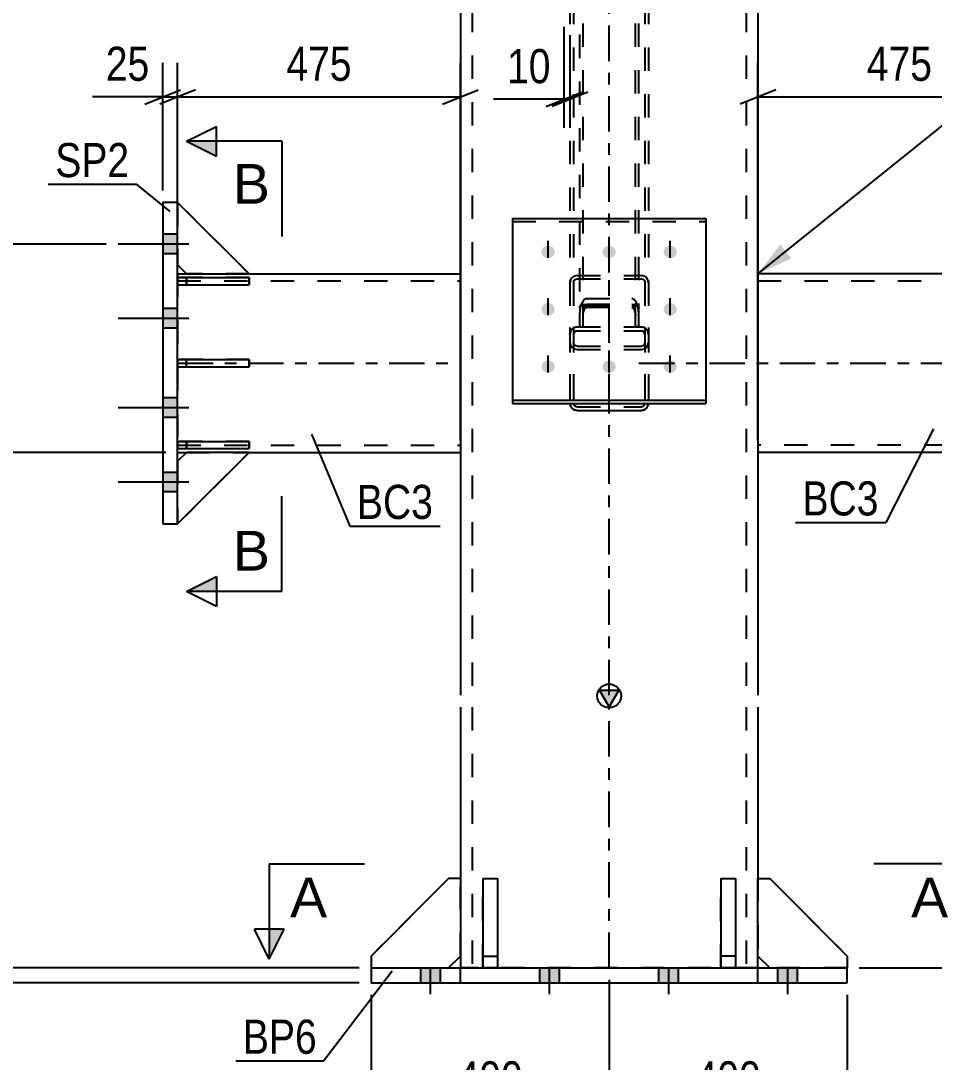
# Model space of a CAD drawing. Header units: millimetres. Extents: x 0 to 841, y 0 to 594.
# Drawn here: x 89.3 to 166, y 270.4 to 357.9 of the extents above; entities that cross this region are included whole.
import ezdxf

# ---------------------------------------------------------------- set-up
doc = ezdxf.new("R2010")
doc.units = ezdxf.units.MM
doc.linetypes.add('DXK_LINE_DOT2', pattern=[3.9198, 1.9599, -1.9599])
doc.linetypes.add('DXK_LINE_DOT3', pattern=[5.9187, 2.979, -0.9799, 0.9799, -0.9799])
doc.styles.add('Arial', font='ARIAL.TTF', dxfattribs={"height": 0.2})
doc.styles.add('Arial Narrow', font='ARIALN.TTF', dxfattribs={"height": 0.2})

# ---------------------------------------------------------------- blocks, each defined once
blk = doc.blocks.new('Part-682121983-5937 - 5917')
at = {"color": 7, "linetype": 'DXK_LINE_DOT2'}
for p, q in [((136.195, 525.267), (136.195, 332.169)), ((136.495, 332.169), (136.495, 525.267)), ((140.895, 332.169), (140.895, 525.267)), ((141.195, 332.169), (141.195, 525.267)), ((136.795, 334.57), (136.565, 334.458)), ((136.795, 334.57), (140.595, 334.57)), ((140.825, 334.458), (140.595, 334.57)), ((136.195, 333.799), (136.241, 333.908)), ((136.241, 333.666), (136.195, 333.106)), ((136.241, 333.908), (136.371, 334.001)), ((136.371, 334.001), (136.565, 334.063)), ((136.518, 333.854), (136.495, 333.799)), ((136.495, 333.106), (136.518, 333.386)), ((136.583, 333.9), (136.518, 333.854)), ((136.565, 334.063), (136.795, 334.085)), ((136.68, 333.931), (136.583, 333.9)), ((136.795, 333.942), (136.68, 333.931)), ((136.68, 333.782), (136.795, 333.838)), ((136.795, 334.085), (140.595, 334.085)), ((136.795, 333.942), (140.595, 333.942)), ((136.795, 333.838), (140.595, 333.838)), ((140.595, 334.085), (140.825, 334.063)), ((140.71, 333.931), (140.595, 333.942)), ((140.595, 333.838), (140.71, 333.782)), ((140.807, 333.9), (140.71, 333.931)), ((140.872, 333.854), (140.807, 333.9)), ((140.825, 334.063), (141.019, 334.001)), ((140.895, 333.799), (140.872, 333.854)), ((140.872, 333.386), (140.895, 333.106)), ((141.019, 334.001), (141.149, 333.908)), ((141.149, 333.908), (141.195, 333.799)), ((141.195, 333.106), (141.149, 333.666)), ((136.195, 332.169), (136.495, 332.169)), ((141.195, 332.169), (140.895, 332.169))]:
    blk.add_line(p, q, dxfattribs=at)
for centre, radius, start, end in [((137.766, 333.504), 1.534, 141.51292, 173.92534), ((139.624, 333.504), 1.534, 6.07466, 38.48708), ((137.281, 333.305), 0.767, 141.51292, 173.92534), ((140.109, 333.305), 0.767, 6.07466, 38.48708)]:
    blk.add_arc(centre, radius, start, end, dxfattribs=at)
blk = doc.blocks.new('Part-682121983-5935 - 5917')
at = {"color": 7, "linetype": 'DXK_LINE_DOT3'}
blk.add_line((138.695, 325.238), (138.695, 336.798), dxfattribs=at)
at = {"color": 7, "linetype": 'DXK_LINE_DOT2'}
for p, q in [((135.441, 336.131), (135.395, 335.915)), ((135.395, 335.915), (135.395, 325.785)), ((135.571, 336.314), (135.441, 336.131)), ((135.765, 336.436), (135.571, 336.314)), ((135.695, 335.915), (135.718, 336.023)), ((135.695, 335.915), (135.695, 325.785)), ((135.718, 336.023), (135.783, 336.114)), ((135.995, 336.479), (135.765, 336.436)), ((135.783, 336.114), (135.88, 336.175)), ((135.88, 336.175), (135.995, 336.197)), ((135.995, 336.479), (141.395, 336.479)), ((135.995, 336.197), (141.395, 336.197)), ((141.625, 336.436), (141.395, 336.479)), ((141.395, 336.197), (141.51, 336.175)), ((141.51, 336.175), (141.607, 336.114)), ((141.607, 336.114), (141.672, 336.023)), ((141.819, 336.314), (141.625, 336.436)), ((141.672, 336.023), (141.695, 335.915)), ((141.695, 335.915), (141.695, 325.785)), ((141.949, 336.131), (141.819, 336.314)), ((141.995, 335.915), (141.949, 336.131)), ((141.995, 335.915), (141.995, 325.785)), ((135.395, 331.531), (135.441, 331.776)), ((135.718, 331.654), (135.695, 331.531)), ((135.783, 331.757), (135.718, 331.654)), ((135.765, 332.121), (135.995, 332.17)), ((135.88, 331.826), (135.783, 331.757)), ((135.995, 331.851), (135.88, 331.826)), ((135.995, 332.17), (141.395, 332.17)), ((135.995, 331.851), (141.395, 331.851)), ((141.395, 332.17), (141.625, 332.121)), ((141.51, 331.826), (141.395, 331.851)), ((141.607, 331.757), (141.51, 331.826)), ((141.672, 331.654), (141.607, 331.757)), ((141.695, 331.531), (141.672, 331.654)), ((141.949, 331.776), (141.995, 331.531)), ((135.395, 330.841), (135.441, 330.625)), ((135.441, 330.625), (135.571, 330.442)), ((135.718, 330.733), (135.695, 330.841)), ((135.783, 330.641), (135.718, 330.733)), ((135.88, 330.58), (135.783, 330.641)), ((141.607, 330.641), (141.51, 330.58)), ((141.672, 330.733), (141.607, 330.641)), ((141.695, 330.841), (141.672, 330.733)), ((141.819, 330.442), (141.949, 330.625)), ((141.949, 330.625), (141.995, 330.841)), ((135.571, 330.442), (135.765, 330.32)), ((135.765, 330.32), (135.995, 330.277)), ((135.995, 330.559), (135.88, 330.58)), ((135.995, 330.559), (141.395, 330.559)), ((135.995, 330.277), (141.395, 330.277)), ((141.51, 330.58), (141.395, 330.559)), ((141.395, 330.277), (141.625, 330.32)), ((141.625, 330.32), (141.819, 330.442)), ((135.403, 325.743), (135.395, 325.785)), ((135.695, 325.785), (135.718, 325.663)), ((135.718, 325.663), (135.783, 325.559)), ((135.783, 325.559), (135.88, 325.49)), ((135.88, 325.49), (135.995, 325.466)), ((135.995, 325.466), (141.395, 325.466)), ((141.395, 325.466), (141.51, 325.49)), ((141.51, 325.49), (141.607, 325.559)), ((141.607, 325.559), (141.672, 325.663)), ((141.672, 325.663), (141.695, 325.785)), ((141.995, 325.785), (141.987, 325.743))]:
    blk.add_line(p, q, dxfattribs=at)
at = {"color": 2, "linetype": 'Continuous'}
for p, q in [((135.441, 325.541), (135.403, 325.743)), ((141.987, 325.743), (141.949, 325.541)), ((135.995, 325.146), (135.765, 325.195)), ((135.995, 325.146), (141.395, 325.146)), ((141.625, 325.195), (141.395, 325.146))]:
    blk.add_line(p, q, dxfattribs=at)
at = {"color": 7, "linetype": 'DXK_LINE_DOT2'}
for centre, start, end in [((136.021, 331.556), 114.31996, 159.24168), ((141.369, 331.556), 20.75832, 65.68004)]:
    blk.add_arc(centre, 0.621, start, end, dxfattribs=at)
at = {"color": 2, "linetype": 'Continuous'}
for centre, start, end in [((136.021, 325.76), 200.75832, 245.68004), ((141.369, 325.76), 294.31996, 339.24168)]:
    blk.add_arc(centre, 0.621, start, end, dxfattribs=at)
blk = doc.blocks.new('Part-682121983-5983 - 5917')
at = {"color": 2, "linetype": 'Continuous'}
for p, q in [((102.444, 336.307), (108.444, 336.307)), ((102.444, 336.307), (102.444, 335.707)), ((108.444, 336.307), (108.444, 335.707)), ((102.444, 335.707), (108.444, 335.707))]:
    blk.add_line(p, q, dxfattribs=at)
at = {"color": 7, "linetype": 'DXK_LINE_DOT2'}
blk.add_line((103.194, 335.707), (103.194, 336.307), dxfattribs=at)
blk = doc.blocks.new('Part-682121983-5987 - 5917')
at = {"color": 7, "linetype": 'DXK_LINE_DOT2'}
for p, q in [((108.444, 322.557), (102.444, 322.557)), ((102.444, 322.557), (102.444, 321.957)), ((102.444, 321.957), (108.444, 321.957)), ((103.194, 322.557), (103.194, 321.957)), ((108.444, 321.957), (108.444, 322.557))]:
    blk.add_line(p, q, dxfattribs=at)
blk = doc.blocks.new('Part-682121983-5928 - 5917')
at = {"color": 2, "linetype": 'Continuous'}
for p, q in [((168.958, 336.632), (151.194, 336.632)), ((174.958, 336.632), (174.208, 336.632)), ((168.958, 321.632), (151.194, 321.632)), ((174.958, 321.632), (174.208, 321.632))]:
    blk.add_line(p, q, dxfattribs=at)
at = {"color": 7, "linetype": 'DXK_LINE_DOT2'}
for p, q in [((151.194, 336.632), (151.194, 321.632)), ((151.194, 336.032), (174.958, 336.032)), ((174.208, 336.632), (168.958, 336.632)), ((174.958, 321.632), (174.958, 336.632)), ((174.958, 322.232), (151.194, 322.232)), ((174.208, 321.632), (168.958, 321.632))]:
    blk.add_line(p, q, dxfattribs=at)
at = {"color": 7, "linetype": 'DXK_LINE_DOT3'}
blk.add_line((141.194, 329.132), (184.958, 329.132), dxfattribs=at)
blk = doc.blocks.new('Part-682121983-5942 - 5917')
at = {"color": 2, "linetype": 'Continuous'}
for p, q in [((118.694, 278.332), (158.694, 278.332)), ((118.694, 278.332), (118.694, 277.082)), ((126.193, 277.082), (126.193, 278.332)), ((151.193, 277.082), (151.193, 278.332)), ((158.694, 277.082), (158.694, 278.332)), ((118.694, 277.082), (158.694, 277.082))]:
    blk.add_line(p, q, dxfattribs=at)
blk = doc.blocks.new('Part-682121983-5957 - 5917')
at = {"color": 2, "linetype": 'Continuous'}
for p, q in [((102.444, 336.632), (103.194, 336.632)), ((108.444, 336.632), (126.194, 336.632)), ((102.444, 321.632), (103.194, 321.632)), ((108.444, 321.632), (126.194, 321.632))]:
    blk.add_line(p, q, dxfattribs=at)
at = {"color": 7, "linetype": 'DXK_LINE_DOT2'}
for p, q in [((102.444, 336.632), (102.444, 321.632)), ((102.444, 336.032), (126.194, 336.032)), ((103.194, 336.632), (108.444, 336.632)), ((126.194, 336.632), (126.194, 321.632)), ((102.444, 322.232), (126.194, 322.232)), ((103.194, 321.632), (108.444, 321.632))]:
    blk.add_line(p, q, dxfattribs=at)
at = {"color": 7, "linetype": 'DXK_LINE_DOT3'}
blk.add_line((102.444, 329.132), (126.194, 329.132), dxfattribs=at)
blk = doc.blocks.new('Part-682121983-5967 - 5917')
at = {"color": 2, "linetype": 'Continuous'}
for p, q in [((101.194, 342.632), (101.194, 315.632)), ((102.444, 342.632), (101.194, 342.632)), ((102.444, 315.632), (102.444, 342.632)), ((101.194, 315.632), (102.444, 315.632))]:
    blk.add_line(p, q, dxfattribs=at)
blk = doc.blocks.new('Part-682121983-5978 - 5917')
at = {"color": 7, "linetype": 'DXK_LINE_DOT2'}
for p, q in [((103.194, 321.632), (102.444, 320.882)), ((102.444, 315.632), (108.444, 321.632)), ((108.444, 321.632), (103.194, 321.632)), ((102.444, 320.882), (102.444, 315.632))]:
    blk.add_line(p, q, dxfattribs=at)
blk = doc.blocks.new('Part-682121983-5979 - 5917')
at = {"color": 2, "linetype": 'Continuous'}
for p, q in [((103.194, 321.632), (102.444, 320.882)), ((102.444, 315.632), (108.444, 321.632)), ((108.444, 321.632), (103.194, 321.632))]:
    blk.add_line(p, q, dxfattribs=at)
at = {"color": 7, "linetype": 'DXK_LINE_DOT2'}
blk.add_line((102.444, 320.882), (102.444, 315.632), dxfattribs=at)
blk = doc.blocks.new('Part-682121983-5980 - 5917')
at = {"color": 7, "linetype": 'DXK_LINE_DOT2'}
for p, q in [((102.444, 337.382), (102.444, 342.632)), ((102.444, 342.632), (108.444, 336.632)), ((103.194, 336.632), (102.444, 337.382)), ((108.444, 336.632), (103.194, 336.632))]:
    blk.add_line(p, q, dxfattribs=at)
blk = doc.blocks.new('Part-682121983-5981 - 5917')
at = {"color": 2, "linetype": 'Continuous'}
for p, q in [((102.444, 342.632), (108.444, 336.632)), ((102.444, 337.382), (103.194, 336.632)), ((103.194, 336.632), (108.444, 336.632))]:
    blk.add_line(p, q, dxfattribs=at)
at = {"color": 7, "linetype": 'DXK_LINE_DOT2'}
blk.add_line((102.444, 342.632), (102.444, 337.382), dxfattribs=at)
blk = doc.blocks.new('Part-682121983-5982 - 5917')
at = {"color": 2, "linetype": 'Continuous'}
for p, q in [((102.444, 329.432), (108.444, 329.432)), ((102.444, 329.432), (102.444, 328.832)), ((108.444, 329.432), (108.444, 328.832)), ((102.444, 328.832), (108.444, 328.832))]:
    blk.add_line(p, q, dxfattribs=at)
at = {"color": 7, "linetype": 'DXK_LINE_DOT2'}
blk.add_line((103.194, 328.832), (103.194, 329.432), dxfattribs=at)
blk = doc.blocks.new('Part-682121983-5984 - 5917')
at = {"color": 2, "linetype": 'Continuous'}
for p, q in [((102.444, 322.557), (108.444, 322.557)), ((102.444, 322.557), (102.444, 321.957)), ((102.444, 321.957), (108.444, 321.957)), ((108.444, 322.557), (108.444, 321.957))]:
    blk.add_line(p, q, dxfattribs=at)
at = {"color": 7, "linetype": 'DXK_LINE_DOT2'}
blk.add_line((103.194, 321.957), (103.194, 322.557), dxfattribs=at)
blk = doc.blocks.new('Part-682121983-5985 - 5917')
at = {"color": 7, "linetype": 'DXK_LINE_DOT2'}
for p, q in [((108.444, 329.432), (102.444, 329.432)), ((102.444, 329.432), (102.444, 328.832)), ((103.194, 328.832), (103.194, 329.432)), ((108.444, 328.832), (108.444, 329.432)), ((102.444, 328.832), (108.444, 328.832))]:
    blk.add_line(p, q, dxfattribs=at)
blk = doc.blocks.new('Part-682121983-5986 - 5917')
at = {"color": 7, "linetype": 'DXK_LINE_DOT2'}
for p, q in [((108.444, 336.307), (102.444, 336.307)), ((102.444, 336.307), (102.444, 335.707)), ((103.194, 336.307), (103.194, 335.707)), ((108.444, 335.707), (108.444, 336.307)), ((102.444, 335.707), (108.444, 335.707))]:
    blk.add_line(p, q, dxfattribs=at)
blk = doc.blocks.new('Part-682121983-5989 - 5917')
at = {"color": 2, "linetype": 'Continuous'}
for p, q in [((130.57, 341.286), (146.82, 341.286)), ((130.57, 341.286), (130.57, 325.743)), ((146.82, 341.286), (146.82, 325.743)), ((130.57, 326.016), (146.82, 326.016)), ((130.57, 325.743), (146.82, 325.743))]:
    blk.add_line(p, q, dxfattribs=at)
at = {"color": 7, "linetype": 'DXK_LINE_DOT2'}
blk.add_line((130.57, 341.013), (146.82, 341.013), dxfattribs=at)
blk = doc.blocks.new('Part-682121983-6027 - 5917')
at = {"color": 2, "linetype": 'Continuous'}
for p, q in [((148.068, 285.832), (148.068, 278.332)), ((148.068, 285.832), (149.318, 285.832)), ((149.318, 285.832), (149.318, 278.332)), ((149.318, 279.332), (148.068, 279.332)), ((148.068, 278.332), (149.318, 278.332))]:
    blk.add_line(p, q, dxfattribs=at)
blk = doc.blocks.new('Part-682121983-6028 - 5917')
at = {"color": 2, "linetype": 'Continuous'}
for p, q in [((128.068, 285.832), (128.068, 278.332)), ((128.068, 285.832), (129.318, 285.832)), ((129.318, 285.832), (129.318, 278.332)), ((128.068, 279.332), (129.318, 279.332)), ((128.068, 278.332), (129.318, 278.332))]:
    blk.add_line(p, q, dxfattribs=at)
blk = doc.blocks.new('Part-682121983-6029 - 5917')
at = {"color": 7, "linetype": 'DXK_LINE_DOT2'}
for p, q in [((148.068, 278.332), (148.068, 285.832)), ((148.068, 285.832), (149.318, 285.832)), ((149.318, 285.832), (149.318, 278.332)), ((149.318, 279.332), (148.068, 279.332)), ((149.318, 278.332), (148.068, 278.332))]:
    blk.add_line(p, q, dxfattribs=at)
blk = doc.blocks.new('Part-682121983-6030 - 5917')
at = {"color": 7, "linetype": 'DXK_LINE_DOT2'}
for p, q in [((128.068, 278.332), (128.068, 285.832)), ((128.068, 285.832), (129.318, 285.832)), ((129.318, 285.832), (129.318, 278.332)), ((128.068, 279.332), (129.318, 279.332)), ((129.318, 278.332), (128.068, 278.332))]:
    blk.add_line(p, q, dxfattribs=at)
blk = doc.blocks.new('Part-682121983-6031 - 5917')
at = {"color": 7, "linetype": 'DXK_LINE_DOT2'}
for p, q in [((125.193, 285.832), (118.693, 279.332)), ((126.193, 285.832), (125.193, 285.832)), ((126.193, 279.332), (126.193, 285.832)), ((118.693, 279.332), (118.693, 278.332)), ((125.193, 278.332), (126.193, 279.332)), ((118.693, 278.332), (125.193, 278.332))]:
    blk.add_line(p, q, dxfattribs=at)
blk = doc.blocks.new('Part-682121983-6032 - 5917')
at = {"color": 2, "linetype": 'Continuous'}
for p, q in [((125.193, 285.832), (118.693, 279.332)), ((126.193, 285.832), (125.193, 285.832)), ((126.193, 285.832), (126.193, 279.332)), ((118.693, 279.332), (118.693, 278.332)), ((125.193, 278.332), (126.193, 279.332))]:
    blk.add_line(p, q, dxfattribs=at)
at = {"color": 7, "linetype": 'DXK_LINE_DOT2'}
blk.add_line((118.693, 278.332), (125.193, 278.332), dxfattribs=at)
blk = doc.blocks.new('Part-682121983-6033 - 5917')
at = {"color": 7, "linetype": 'DXK_LINE_DOT2'}
for p, q in [((151.194, 279.332), (151.194, 285.832)), ((151.194, 285.832), (152.194, 285.832)), ((152.194, 285.832), (158.694, 279.332)), ((152.194, 278.332), (151.194, 279.332)), ((158.694, 279.332), (158.694, 278.332)), ((158.694, 278.332), (152.194, 278.332))]:
    blk.add_line(p, q, dxfattribs=at)
blk = doc.blocks.new('Part-682121983-6034 - 5917')
at = {"color": 2, "linetype": 'Continuous'}
for p, q in [((151.194, 279.332), (151.194, 285.832)), ((151.194, 285.832), (152.194, 285.832)), ((158.694, 279.332), (152.194, 285.832)), ((152.194, 278.332), (151.194, 279.332)), ((158.694, 279.332), (158.694, 278.332))]:
    blk.add_line(p, q, dxfattribs=at)
at = {"color": 7, "linetype": 'DXK_LINE_DOT2'}
blk.add_line((158.694, 278.332), (152.194, 278.332), dxfattribs=at)
blk = doc.blocks.new('Part-682121983-6040 - 5917')
at = {"linetype": 'Continuous'}
blk.add_hatch(color=2, dxfattribs=at).paths.add_polyline_path([(138.694, 300.273), (137.894, 301.673), (139.494, 301.673)])
at = {"color": 2, "linetype": 'Continuous'}
for p, q in [((126.194, 499.99), (126.194, 301.232)), ((151.194, 499.99), (151.194, 301.232)), ((138.694, 300.273), (137.894, 301.673)), ((137.894, 301.673), (139.494, 301.673)), ((139.494, 301.673), (138.694, 300.273)), ((126.194, 300.232), (126.194, 285.832)), ((151.194, 300.232), (151.194, 285.832)), ((126.194, 279.332), (126.194, 278.332)), ((151.194, 278.332), (151.194, 279.332))]:
    blk.add_line(p, q, dxfattribs=at)
at = {"color": 7, "linetype": 'DXK_LINE_DOT2'}
for p, q in [((127.194, 499.99), (127.194, 301.232)), ((150.194, 499.99), (150.194, 301.232)), ((127.194, 300.232), (127.194, 278.332)), ((150.194, 300.232), (150.194, 278.332)), ((126.194, 285.832), (126.194, 279.332)), ((151.194, 285.832), (151.194, 279.332)), ((151.194, 278.332), (126.194, 278.332))]:
    blk.add_line(p, q, dxfattribs=at)
at = {"color": 7, "linetype": 'DXK_LINE_DOT3'}
for p, q in [((138.694, 301.232), (138.694, 499.99)), ((138.694, 278.332), (138.694, 300.232))]:
    blk.add_line(p, q, dxfattribs=at)
at = {"color": 2, "linetype": 'Continuous'}
blk.add_circle((138.694, 301.173), 1, dxfattribs=at)
blk = doc.blocks.new('Part-682121983-6042 - 5917')
at = {"color": 7, "linetype": 'DXK_LINE_DOT2'}
for p, q in [((135.571, 363.804), (135.765, 363.906)), ((135.765, 363.906), (135.995, 363.942)), ((135.995, 363.942), (141.395, 363.942)), ((141.395, 363.942), (141.625, 363.906)), ((141.625, 363.906), (141.819, 363.804)), ((135.395, 363.469), (135.441, 363.65)), ((135.395, 363.469), (135.395, 325.784)), ((135.441, 363.65), (135.571, 363.804)), ((135.718, 363.56), (135.695, 363.469)), ((135.695, 363.469), (135.695, 325.784)), ((135.783, 363.636), (135.718, 363.56)), ((135.88, 363.688), (135.783, 363.636)), ((135.995, 363.706), (135.88, 363.688)), ((135.995, 363.706), (141.395, 363.706)), ((141.51, 363.688), (141.395, 363.706)), ((141.607, 363.636), (141.51, 363.688)), ((141.672, 363.56), (141.607, 363.636)), ((141.695, 363.469), (141.672, 363.56)), ((141.695, 363.469), (141.695, 325.784)), ((141.819, 363.804), (141.949, 363.65)), ((141.949, 363.65), (141.995, 363.469)), ((141.995, 363.469), (141.995, 325.784)), ((135.441, 359.031), (135.395, 359.212)), ((135.571, 358.877), (135.441, 359.031)), ((135.765, 358.774), (135.571, 358.877)), ((135.695, 359.212), (135.718, 359.121)), ((135.718, 359.121), (135.783, 359.044)), ((135.995, 358.738), (135.765, 358.774)), ((135.783, 359.044), (135.88, 358.993)), ((135.88, 358.993), (135.995, 358.975)), ((135.995, 358.975), (141.395, 358.975)), ((135.995, 358.738), (141.395, 358.738)), ((141.395, 358.975), (141.51, 358.993)), ((141.625, 358.774), (141.395, 358.738)), ((141.51, 358.993), (141.607, 359.044)), ((141.607, 359.044), (141.672, 359.121)), ((141.819, 358.877), (141.625, 358.774)), ((141.672, 359.121), (141.695, 359.212)), ((141.949, 359.031), (141.819, 358.877)), ((141.995, 359.212), (141.949, 359.031)), ((135.441, 331.775), (135.395, 331.531)), ((135.695, 331.531), (135.718, 331.653)), ((135.718, 331.653), (135.783, 331.757)), ((135.995, 332.169), (135.765, 332.121)), ((135.783, 331.757), (135.88, 331.826)), ((135.88, 331.826), (135.995, 331.85)), ((135.995, 332.169), (141.395, 332.169)), ((135.995, 331.85), (141.395, 331.85)), ((141.625, 332.121), (141.395, 332.169)), ((141.395, 331.85), (141.51, 331.826)), ((141.51, 331.826), (141.607, 331.757)), ((141.607, 331.757), (141.672, 331.653)), ((141.672, 331.653), (141.695, 331.531)), ((141.995, 331.531), (141.949, 331.775)), ((135.395, 325.784), (135.441, 325.54)), ((135.718, 325.662), (135.695, 325.784)), ((135.783, 325.558), (135.718, 325.662)), ((135.88, 325.489), (135.783, 325.558)), ((135.995, 325.465), (135.88, 325.489)), ((135.995, 325.465), (141.395, 325.465)), ((141.51, 325.489), (141.395, 325.465)), ((141.607, 325.558), (141.51, 325.489)), ((141.672, 325.662), (141.607, 325.558)), ((141.695, 325.784), (141.672, 325.662)), ((141.949, 325.54), (141.995, 325.784)), ((135.765, 325.194), (135.995, 325.146)), ((135.995, 325.146), (141.395, 325.146)), ((141.395, 325.146), (141.625, 325.194))]:
    blk.add_line(p, q, dxfattribs=at)
for centre, start, end in [((136.021, 331.555), 114.31996, 159.24168), ((141.369, 331.555), 20.75832, 65.68004), ((136.021, 325.76), 200.75832, 245.68004), ((141.369, 325.76), 294.31996, 339.24168)]:
    blk.add_arc(centre, 0.621, start, end, dxfattribs=at)
blk = doc.blocks.new('Bolt-682121983-6061 - 5917')
at = {"linetype": 'Continuous'}
for points in [[(124.519, 278.332), (122.869, 278.332), (122.869, 277.082), (124.519, 277.082)], [(124.519, 278.332), (122.869, 278.332), (122.869, 277.082), (124.519, 277.082)], [(134.519, 278.332), (132.869, 278.332), (132.869, 277.082), (134.519, 277.082)], [(134.519, 278.332), (132.869, 278.332), (132.869, 277.082), (134.519, 277.082)], [(144.519, 278.332), (142.869, 278.332), (142.869, 277.082), (144.519, 277.082)], [(144.519, 278.332), (142.869, 278.332), (142.869, 277.082), (144.519, 277.082)], [(154.519, 278.332), (152.869, 278.332), (152.869, 277.082), (154.519, 277.082)], [(154.519, 278.332), (152.869, 278.332), (152.869, 277.082), (154.519, 277.082)]]:
    blk.add_hatch(color=1, dxfattribs=at).paths.add_polyline_path(points)
at = {"color": 1, "linetype": 'Continuous'}
for p, q in [((122.869, 277.082), (122.869, 278.332)), ((122.869, 277.082), (122.869, 278.332)), ((123.694, 276.132), (123.694, 278.332)), ((123.694, 276.132), (123.694, 278.332)), ((124.519, 277.082), (124.519, 278.332)), ((124.519, 277.082), (124.519, 278.332)), ((132.869, 277.082), (132.869, 278.332)), ((132.869, 277.082), (132.869, 278.332)), ((133.694, 276.132), (133.694, 278.332)), ((133.694, 276.132), (133.694, 278.332)), ((134.519, 277.082), (134.519, 278.332)), ((134.519, 277.082), (134.519, 278.332)), ((142.869, 277.082), (142.869, 278.332)), ((142.869, 277.082), (142.869, 278.332)), ((143.694, 276.132), (143.694, 278.332)), ((143.694, 276.132), (143.694, 278.332)), ((144.519, 277.082), (144.519, 278.332)), ((144.519, 277.082), (144.519, 278.332)), ((152.869, 277.082), (152.869, 278.332)), ((152.869, 277.082), (152.869, 278.332)), ((153.694, 276.132), (153.694, 278.332)), ((153.694, 276.132), (153.694, 278.332)), ((154.519, 277.082), (154.519, 278.332)), ((154.519, 277.082), (154.519, 278.332))]:
    blk.add_line(p, q, dxfattribs=at)
blk = doc.blocks.new('Bolt-682121983-6064 - 5917')
at = {"linetype": 'Continuous'}
for points in [[(101.194, 339.957), (101.194, 338.307), (102.444, 338.307), (102.444, 339.957)], [(101.194, 339.957), (101.194, 338.307), (102.444, 338.307), (102.444, 339.957)], [(101.194, 339.957), (101.194, 338.307), (102.444, 338.307), (102.444, 339.957)], [(101.194, 333.707), (101.194, 332.057), (102.444, 332.057), (102.444, 333.707)], [(101.194, 333.707), (101.194, 332.057), (102.444, 332.057), (102.444, 333.707)], [(101.194, 326.207), (101.194, 324.557), (102.444, 324.557), (102.444, 326.207)], [(101.194, 326.207), (101.194, 324.557), (102.444, 324.557), (102.444, 326.207)], [(101.194, 319.957), (101.194, 318.307), (102.444, 318.307), (102.444, 319.957)], [(101.194, 319.957), (101.194, 318.307), (102.444, 318.307), (102.444, 319.957)], [(101.194, 319.957), (101.194, 318.307), (102.444, 318.307), (102.444, 319.957)]]:
    blk.add_hatch(color=1, dxfattribs=at).paths.add_polyline_path(points)
at = {"color": 1, "linetype": 'Continuous'}
for p, q in [((102.444, 339.957), (101.194, 339.957)), ((102.444, 339.957), (101.194, 339.957)), ((102.444, 339.957), (101.194, 339.957)), ((103.394, 339.132), (97.444, 339.132)), ((103.394, 339.132), (97.444, 339.132)), ((103.394, 339.132), (97.444, 339.132)), ((102.444, 338.307), (101.194, 338.307)), ((102.444, 338.307), (101.194, 338.307)), ((102.444, 338.307), (101.194, 338.307)), ((102.444, 333.707), (101.194, 333.707)), ((102.444, 333.707), (101.194, 333.707)), ((103.394, 332.882), (97.444, 332.882)), ((103.394, 332.882), (97.444, 332.882)), ((102.444, 332.057), (101.194, 332.057)), ((102.444, 332.057), (101.194, 332.057)), ((103.394, 325.382), (97.444, 325.382)), ((103.394, 325.382), (97.444, 325.382)), ((102.444, 326.207), (101.194, 326.207)), ((102.444, 326.207), (101.194, 326.207)), ((102.444, 324.557), (101.194, 324.557)), ((102.444, 324.557), (101.194, 324.557)), ((102.444, 319.957), (101.194, 319.957)), ((102.444, 319.957), (101.194, 319.957)), ((102.444, 319.957), (101.194, 319.957)), ((103.394, 319.132), (97.444, 319.132)), ((103.394, 319.132), (97.444, 319.132)), ((103.394, 319.132), (97.444, 319.132)), ((102.444, 318.307), (101.194, 318.307)), ((102.444, 318.307), (101.194, 318.307)), ((102.444, 318.307), (101.194, 318.307))]:
    blk.add_line(p, q, dxfattribs=at)
blk = doc.blocks.new('Bolt-682121983-6065 - 5917')
at = {"linetype": 'Continuous'}
for points in [[(133.57, 337.95), (133.456, 337.962), (133.346, 337.995), (133.247, 338.049), (133.161, 338.121), (133.094, 338.209), (133.047, 338.308), (133.023, 338.413), (133.023, 338.521), (133.047, 338.627), (133.094, 338.726), (133.161, 338.813), (133.247, 338.885), (133.346, 338.939), (133.456, 338.973), (133.57, 338.984), (133.684, 338.973), (133.794, 338.939), (133.893, 338.885), (133.979, 338.813), (134.046, 338.726), (134.093, 338.627), (134.117, 338.521), (134.117, 338.413), (134.093, 338.308), (134.046, 338.209), (133.979, 338.121), (133.893, 338.049), (133.794, 337.995), (133.684, 337.962)], [(138.695, 337.95), (138.581, 337.962), (138.471, 337.995), (138.372, 338.049), (138.286, 338.121), (138.219, 338.209), (138.172, 338.308), (138.148, 338.413), (138.148, 338.521), (138.172, 338.627), (138.219, 338.726), (138.286, 338.813), (138.372, 338.885), (138.471, 338.939), (138.581, 338.973), (138.695, 338.984), (138.809, 338.973), (138.919, 338.939), (139.018, 338.885), (139.104, 338.813), (139.171, 338.726), (139.218, 338.627), (139.242, 338.521), (139.242, 338.413), (139.218, 338.308), (139.171, 338.209), (139.104, 338.121), (139.018, 338.049), (138.919, 337.995), (138.809, 337.962)], [(143.82, 337.95), (143.706, 337.962), (143.596, 337.995), (143.497, 338.049), (143.411, 338.121), (143.344, 338.209), (143.297, 338.308), (143.273, 338.413), (143.273, 338.521), (143.297, 338.627), (143.344, 338.726), (143.411, 338.813), (143.497, 338.885), (143.596, 338.939), (143.706, 338.973), (143.82, 338.984), (143.934, 338.973), (144.044, 338.939), (144.143, 338.885), (144.229, 338.813), (144.296, 338.726), (144.343, 338.627), (144.367, 338.521), (144.367, 338.413), (144.343, 338.308), (144.296, 338.209), (144.229, 338.121), (144.143, 338.049), (144.044, 337.995), (143.934, 337.962)], [(133.57, 333.135), (133.456, 333.146), (133.346, 333.179), (133.247, 333.233), (133.161, 333.306), (133.094, 333.393), (133.047, 333.492), (133.023, 333.597), (133.023, 333.705), (133.047, 333.811), (133.094, 333.91), (133.161, 333.997), (133.247, 334.069), (133.346, 334.124), (133.456, 334.157), (133.57, 334.168), (133.684, 334.157), (133.794, 334.124), (133.893, 334.069), (133.979, 333.997), (134.046, 333.91), (134.093, 333.811), (134.117, 333.705), (134.117, 333.597), (134.093, 333.492), (134.046, 333.393), (133.979, 333.306), (133.893, 333.233), (133.794, 333.179), (133.684, 333.146)], [(143.82, 333.135), (143.706, 333.146), (143.596, 333.179), (143.497, 333.233), (143.411, 333.306), (143.344, 333.393), (143.297, 333.492), (143.273, 333.597), (143.273, 333.705), (143.297, 333.811), (143.344, 333.91), (143.411, 333.997), (143.497, 334.069), (143.596, 334.124), (143.706, 334.157), (143.82, 334.168), (143.934, 334.157), (144.044, 334.124), (144.143, 334.069), (144.229, 333.997), (144.296, 333.91), (144.343, 333.811), (144.367, 333.705), (144.367, 333.597), (144.343, 333.492), (144.296, 333.393), (144.229, 333.306), (144.143, 333.233), (144.044, 333.179), (143.934, 333.146)], [(133.57, 328.319), (133.456, 328.33), (133.346, 328.363), (133.247, 328.417), (133.161, 328.49), (133.094, 328.577), (133.047, 328.676), (133.023, 328.781), (133.023, 328.889), (133.047, 328.995), (133.094, 329.094), (133.161, 329.181), (133.247, 329.254), (133.346, 329.308), (133.456, 329.341), (133.57, 329.352), (133.684, 329.341), (133.794, 329.308), (133.893, 329.254), (133.979, 329.181), (134.046, 329.094), (134.093, 328.995), (134.117, 328.889), (134.117, 328.781), (134.093, 328.676), (134.046, 328.577), (133.979, 328.49), (133.893, 328.417), (133.794, 328.363), (133.684, 328.33)], [(138.695, 328.319), (138.581, 328.33), (138.471, 328.363), (138.372, 328.417), (138.286, 328.49), (138.219, 328.577), (138.172, 328.676), (138.148, 328.781), (138.148, 328.889), (138.172, 328.995), (138.219, 329.094), (138.286, 329.181), (138.372, 329.254), (138.471, 329.308), (138.581, 329.341), (138.695, 329.352), (138.809, 329.341), (138.919, 329.308), (139.018, 329.254), (139.104, 329.181), (139.171, 329.094), (139.218, 328.995), (139.242, 328.889), (139.242, 328.781), (139.218, 328.676), (139.171, 328.577), (139.104, 328.49), (139.018, 328.417), (138.919, 328.363), (138.809, 328.33)], [(143.82, 328.319), (143.706, 328.33), (143.596, 328.363), (143.497, 328.417), (143.411, 328.49), (143.344, 328.577), (143.297, 328.676), (143.273, 328.781), (143.273, 328.889), (143.297, 328.995), (143.344, 329.094), (143.411, 329.181), (143.497, 329.254), (143.596, 329.308), (143.706, 329.341), (143.82, 329.352), (143.934, 329.341), (144.044, 329.308), (144.143, 329.254), (144.229, 329.181), (144.296, 329.094), (144.343, 328.995), (144.367, 328.889), (144.367, 328.781), (144.343, 328.676), (144.296, 328.577), (144.229, 328.49), (144.143, 328.417), (144.044, 328.363), (143.934, 328.33)]]:
    blk.add_hatch(color=1, dxfattribs=at).paths.add_polyline_path(points)
at = {"color": 1, "linetype": 'Continuous'}
for p, q in [((133.57, 337.971), (133.57, 339.391)), ((138.695, 337.971), (138.695, 339.391)), ((143.82, 337.971), (143.82, 339.391)), ((133.57, 333.155), (133.57, 334.575)), ((143.82, 333.155), (143.82, 334.575)), ((133.57, 328.34), (133.57, 329.759)), ((138.695, 328.34), (138.695, 329.759)), ((143.82, 328.34), (143.82, 329.759))]:
    blk.add_line(p, q, dxfattribs=at)
blk = doc.blocks.new('StraightDimension-682121983-34811 - 5917')
at = {"color": 7, "linetype": 'Continuous'}
for p, q in [((221.152, 320.132), (219.952, 323.132)), ((175.958, 321.632), (229.164, 321.632)), ((220.552, 278.332), (220.552, 321.632)), ((219.952, 279.832), (221.152, 276.832)), ((159.694, 278.332), (223.68, 278.332))]:
    blk.add_line(p, q, dxfattribs=at)
at = {"color": 0}
blk.add_wipeout([(219.802, 304.238), (215.602, 304.238), (215.602, 295.725), (219.802, 295.725)], dxfattribs=at)
at = {"color": 3, "style": 'Arial Narrow'}
blk.add_text('4724', height=2.8633, rotation=90.00021, dxfattribs=at).set_placement((219.202, 296.325))
at = {"color": 0, "linetype": 'Continuous'}
for points in [[(229.764, 322.232), (229.764, 326.432), (221.252, 326.432), (221.252, 322.232)], [(224.28, 278.932), (224.28, 283.132), (221.252, 283.132), (221.252, 278.932)]]:
    blk.add_wipeout(points, dxfattribs=at)
at = {"color": 3, "linetype": 'Continuous', "style": 'Arial Narrow'}
for s, height, p in [('4724', 2.8633, (221.852, 322.832)), ('0', 2.863, (221.852, 279.532))]:
    blk.add_text(s, height=height, dxfattribs=at).set_placement(p)
blk = doc.blocks.new('StraightDimension-682121983-10632 - 5917')
at = {"color": 7, "linetype": 'Continuous'}
for p, q in [((151.194, 322.632), (151.194, 354.342)), ((174.958, 343.632), (174.958, 354.342)), ((152.694, 352.092), (149.694, 350.892)), ((173.458, 350.892), (176.458, 352.092)), ((151.194, 351.492), (174.958, 351.492))]:
    blk.add_line(p, q, dxfattribs=at)
at = {"color": 0}
blk.add_wipeout([(166.418, 352.242), (166.418, 356.442), (159.734, 356.442), (159.734, 352.242)], dxfattribs=at)
at = {"color": 3, "style": 'Arial Narrow'}
blk.add_text('475', height=2.8633, dxfattribs=at).set_placement((160.334, 352.842))
blk = doc.blocks.new('StraightDimension-682121983-10634 - 5917')
at = {"color": 7, "linetype": 'Continuous'}
for p, q in [((102.444, 337.632), (102.444, 354.342)), ((126.194, 322.632), (126.194, 354.342)), ((103.944, 352.092), (100.944, 350.892)), ((124.694, 350.892), (127.694, 352.092)), ((102.444, 351.492), (126.194, 351.492))]:
    blk.add_line(p, q, dxfattribs=at)
at = {"color": 0}
blk.add_wipeout([(117.661, 352.242), (117.661, 356.442), (110.977, 356.442), (110.977, 352.242)], dxfattribs=at)
at = {"color": 3, "style": 'Arial Narrow'}
blk.add_text('475', height=2.8633, dxfattribs=at).set_placement((111.577, 352.842))
blk = doc.blocks.new('StraightDimension-682121983-10635 - 5917')
at = {"color": 7, "linetype": 'Continuous'}
for p, q in [((101.194, 343.632), (101.194, 354.342)), ((102.444, 337.632), (102.444, 354.342)), ((99.694, 350.892), (102.694, 352.092)), ((103.944, 352.092), (100.944, 350.892)), ((101.194, 351.492), (95.288, 351.492)), ((101.194, 351.492), (95.288, 351.492)), ((101.194, 351.492), (102.444, 351.492))]:
    blk.add_line(p, q, dxfattribs=at)
at = {"color": 0}
blk.add_wipeout([(100.669, 352.242), (100.669, 356.442), (95.813, 356.442), (95.813, 352.242)], dxfattribs=at)
at = {"color": 3, "style": 'Arial Narrow'}
blk.add_text('25', height=2.8633, dxfattribs=at).set_placement((96.413, 352.842))
blk = doc.blocks.new('StraightDimension-682121983-28586 - 5917')
at = {"color": 7, "linetype": 'Continuous'}
blk.add_line((117.694, 277.082), (26.93, 277.082), dxfattribs=at)
blk = doc.blocks.new('StraightDimension-682121983-34662 - 5917')
at = {"color": 7, "linetype": 'Continuous'}
blk.add_line((96.444, 339.132), (41.082, 339.132), dxfattribs=at)
blk = doc.blocks.new('StraightDimension-682121983-34663 - 5917')
at = {"color": 7, "linetype": 'Continuous'}
for p, q in [((50.294, 337.632), (49.094, 340.632)), ((96.444, 339.132), (41.082, 339.132)), ((49.694, 321.632), (49.694, 339.132)), ((49.094, 323.132), (50.294, 320.132)), ((101.444, 321.632), (41.082, 321.632))]:
    blk.add_line(p, q, dxfattribs=at)
at = {"color": 0}
blk.add_wipeout([(48.944, 333.724), (44.744, 333.724), (44.744, 327.039), (48.944, 327.04)], dxfattribs=at)
at = {"color": 3, "style": 'Arial Narrow'}
blk.add_text('350', height=2.8633, rotation=90.00021, dxfattribs=at).set_placement((48.344, 327.64))
at = {"color": 0, "linetype": 'Continuous'}
blk.add_wipeout([(48.994, 339.732), (48.994, 343.932), (40.482, 343.932), (40.482, 339.732)], dxfattribs=at)
at = {"color": 3, "linetype": 'Continuous', "style": 'Arial Narrow'}
blk.add_text('5074', height=2.8633, dxfattribs=at).set_placement((41.082, 340.332))
blk = doc.blocks.new('StraightDimension-682121983-34664 - 5917')
at = {"color": 7, "linetype": 'Continuous'}
for p, q in [((50.294, 320.132), (49.094, 323.132)), ((101.444, 321.632), (41.082, 321.632)), ((49.694, 278.332), (49.694, 321.632)), ((49.094, 279.832), (50.294, 276.832)), ((117.693, 278.332), (46.566, 278.332))]:
    blk.add_line(p, q, dxfattribs=at)
at = {"color": 0}
blk.add_wipeout([(48.944, 304.238), (44.744, 304.238), (44.744, 295.725), (48.944, 295.725)], dxfattribs=at)
at = {"color": 3, "style": 'Arial Narrow'}
blk.add_text('4724', height=2.8633, rotation=90.00021, dxfattribs=at).set_placement((48.344, 296.325))
at = {"color": 0, "linetype": 'Continuous'}
for points in [[(48.994, 322.232), (48.994, 326.432), (40.482, 326.432), (40.482, 322.232)], [(48.994, 278.932), (48.994, 283.132), (45.966, 283.132), (45.966, 278.932)]]:
    blk.add_wipeout(points, dxfattribs=at)
at = {"color": 3, "linetype": 'Continuous', "style": 'Arial Narrow'}
for s, height, p in [('4724', 2.8633, (41.082, 322.832)), ('0', 2.863, (46.566, 279.532))]:
    blk.add_text(s, height=height, dxfattribs=at).set_placement(p)
blk = doc.blocks.new('StraightDimension-682121983-34850 - 5917')
at = {"color": 7, "linetype": 'Continuous'}
for p, q in [((138.694, 277.332), (138.694, 263.878)), ((158.694, 276.082), (158.694, 263.878)), ((140.194, 266.878), (137.194, 265.678)), ((157.194, 265.678), (160.194, 266.878)), ((138.694, 266.278), (158.694, 266.278))]:
    blk.add_line(p, q, dxfattribs=at)
at = {"color": 0}
blk.add_wipeout([(152.036, 267.028), (152.036, 271.228), (145.351, 271.228), (145.351, 267.028)], dxfattribs=at)
at = {"color": 3, "style": 'Arial Narrow'}
blk.add_text('400', height=2.8633, dxfattribs=at).set_placement((145.951, 267.628))
blk = doc.blocks.new('StraightDimension-682121983-34851 - 5917')
at = {"color": 7, "linetype": 'Continuous'}
for p, q in [((138.694, 277.332), (138.694, 263.878)), ((118.694, 276.082), (118.694, 263.878)), ((120.194, 266.878), (117.194, 265.678)), ((137.194, 265.678), (140.194, 266.878)), ((118.694, 266.278), (138.694, 266.278))]:
    blk.add_line(p, q, dxfattribs=at)
at = {"color": 0}
blk.add_wipeout([(132.036, 267.028), (132.036, 271.228), (125.351, 271.228), (125.351, 267.028)], dxfattribs=at)
at = {"color": 3, "style": 'Arial Narrow'}
blk.add_text('400', height=2.8633, dxfattribs=at).set_placement((125.951, 267.628))
blk = doc.blocks.new('StraightDimension-682121983-34900 - 5917')
at = {"color": 7, "linetype": 'Continuous'}
for p, q in [((134.895, 357.378), (134.895, 348.889)), ((135.395, 356.673), (135.395, 348.889)), ((133.395, 350.689), (136.395, 351.889)), ((136.895, 351.889), (133.895, 350.689)), ((134.895, 351.289), (128.989, 351.289)), ((134.895, 351.289), (128.989, 351.289)), ((134.895, 351.289), (135.395, 351.289))]:
    blk.add_line(p, q, dxfattribs=at)
at = {"color": 0}
blk.add_wipeout([(134.37, 352.039), (134.37, 356.239), (129.514, 356.239), (129.514, 352.039)], dxfattribs=at)
at = {"color": 3, "style": 'Arial Narrow'}
blk.add_text('10', height=2.8633, dxfattribs=at).set_placement((130.114, 352.639))
blk = doc.blocks.new('Mark-682121983-5924 - 5917')
at = {"color": 30, "linetype": 'Continuous'}
for p in [(165.932, 323.614), (154.332, 315.736)]:
    blk.add_line(p, (161.924, 315.736), dxfattribs=at)
at = {"color": 0}
blk.add_wipeout([(161.324, 316.336), (161.324, 319.336), (154.932, 319.336), (154.932, 316.336)], dxfattribs=at)
blk.add_wipeout([(161.324, 316.336), (161.324, 319.336), (154.932, 319.336), (154.932, 316.336)], dxfattribs=at)
at = {"color": 3, "style": 'Arial Narrow'}
blk.add_text('BC3', height=2.8633, dxfattribs=at).set_placement((154.932, 316.336))
blk = doc.blocks.new('Mark-682121983-5938 - 5917')
at = {"color": 30, "linetype": 'Continuous'}
for p in [(120.476, 278.066), (107.326, 270.525)]:
    blk.add_line(p, (114.737, 270.525), dxfattribs=at)
at = {"color": 0}
blk.add_wipeout([(114.137, 271.125), (114.137, 274.125), (107.926, 274.125), (107.926, 271.125)], dxfattribs=at)
blk.add_wipeout([(114.137, 271.125), (114.137, 274.125), (107.926, 274.125), (107.926, 271.125)], dxfattribs=at)
at = {"color": 3, "style": 'Arial Narrow'}
blk.add_text('BP6', height=2.8633, dxfattribs=at).set_placement((107.926, 271.125))
blk = doc.blocks.new('Mark-682121983-5953 - 5917')
at = {"color": 30, "linetype": 'Continuous'}
for p, q in [((113.7, 323.154), (116.906, 315.442)), ((116.906, 315.442), (124.499, 315.442))]:
    blk.add_line(p, q, dxfattribs=at)
at = {"color": 0}
blk.add_wipeout([(123.899, 316.042), (123.899, 319.042), (117.506, 319.042), (117.506, 316.042)], dxfattribs=at)
blk.add_wipeout([(123.899, 316.042), (123.899, 319.042), (117.506, 319.042), (117.506, 316.042)], dxfattribs=at)
at = {"color": 3, "style": 'Arial Narrow'}
blk.add_text('BC3', height=2.8633, dxfattribs=at).set_placement((117.506, 316.042))
blk = doc.blocks.new('Mark-682121983-5963 - 5917')
at = {"color": 30, "linetype": 'Continuous'}
for p in [(91.569, 344.15), (101.808, 341.853)]:
    blk.add_line(p, (98.98, 344.15), dxfattribs=at)
at = {"color": 0}
blk.add_wipeout([(98.38, 344.75), (98.38, 347.75), (92.169, 347.75), (92.169, 344.75)], dxfattribs=at)
blk.add_wipeout([(98.38, 344.75), (98.38, 347.75), (92.169, 347.75), (92.169, 344.75)], dxfattribs=at)
at = {"color": 3, "style": 'Arial Narrow'}
blk.add_text('SP2', height=2.8633, dxfattribs=at).set_placement((92.169, 344.75))
blk = doc.blocks.new('SectionMark-682121983-6386 - 5917')
at = {"linetype": 'Continuous'}
for points in [[(105.695, 347.759), (105.695, 346.509), (103.195, 347.759)], [(105.695, 311.202), (105.695, 309.952), (103.195, 309.951)]]:
    blk.add_hatch(color=6, dxfattribs=at).paths.add_polyline_path(points)
at = {"color": 6, "linetype": 'Continuous'}
for p, q in [((103.195, 347.759), (105.695, 349.009)), ((105.695, 346.509), (105.695, 349.009)), ((111.195, 347.759), (103.195, 347.759)), ((103.195, 347.759), (105.695, 346.509)), ((111.195, 347.759), (111.195, 339.759)), ((111.195, 309.951), (111.195, 317.951)), ((103.195, 309.951), (105.695, 311.202)), ((105.695, 311.202), (105.695, 308.702)), ((111.195, 309.951), (103.195, 309.951)), ((105.695, 308.702), (103.195, 309.951))]:
    blk.add_line(p, q, dxfattribs=at)
at = {"color": 0, "linetype": 'Continuous'}
for points in [[(110.195, 342.509), (110.195, 346.009), (107.085, 346.009), (107.085, 342.509)], [(110.195, 311.701), (110.195, 315.201), (107.085, 315.201), (107.085, 311.701)]]:
    blk.add_wipeout(points, dxfattribs=at)
at = {"color": 3, "linetype": 'Continuous', "style": 'Arial'}
for p in [(107.085, 342.509), (107.085, 311.701)]:
    blk.add_text('B', height=3.343, dxfattribs=at).set_placement(p)
blk = doc.blocks.new('SectionMark-682121983-6388 - 5917')
at = {"linetype": 'Continuous'}
for points in [[(110.137, 281.58), (111.387, 281.58), (110.137, 279.08)], [(167.665, 281.58), (168.915, 281.58), (168.915, 279.08)]]:
    blk.add_hatch(color=6, dxfattribs=at).paths.add_polyline_path(points)
at = {"color": 6, "linetype": 'Continuous'}
for p, q in [((110.137, 287.08), (118.137, 287.08)), ((110.137, 287.08), (110.137, 279.08)), ((168.915, 287.08), (160.915, 287.08)), ((168.915, 287.08), (168.915, 279.08)), ((110.137, 279.08), (108.887, 281.58)), ((111.387, 281.58), (108.887, 281.58)), ((110.137, 279.08), (111.387, 281.58)), ((167.665, 281.58), (170.165, 281.58)), ((168.915, 279.08), (167.665, 281.58)), ((170.165, 281.58), (168.915, 279.08))]:
    blk.add_line(p, q, dxfattribs=at)
at = {"color": 0, "linetype": 'Continuous'}
for points in [[(114.997, 282.58), (114.997, 286.08), (111.887, 286.08), (111.887, 282.58)], [(167.165, 282.58), (167.165, 286.08), (164.055, 286.08), (164.055, 282.58)]]:
    blk.add_wipeout(points, dxfattribs=at)
at = {"color": 3, "linetype": 'Continuous', "style": 'Arial'}
for p in [(111.887, 282.58), (164.055, 282.58)]:
    blk.add_text('A', height=3.343, dxfattribs=at).set_placement(p)
blk = doc.blocks.new('WeldMark-682121983-6406 - 5917')
at = {"linetype": 'Continuous'}
blk.add_hatch(color=30, dxfattribs=at).paths.add_polyline_path([(154.002, 337.926), (151.194, 336.632), (153.063, 339.095)])
at = {"color": 3, "linetype": 'Continuous'}
for p, q in [((196.534, 362.977), (200.82, 367.262)), ((191.392, 362.977), (195.677, 362.977)), ((195.677, 362.977), (191.392, 358.691)), ((191.392, 358.691), (191.392, 362.977)), ((196.534, 362.977), (200.82, 358.691))]:
    blk.add_line(p, q, dxfattribs=at)
at = {"color": 30, "linetype": 'Continuous'}
for p, q in [((151.194, 336.632), (183.987, 362.977)), ((183.987, 362.977), (196.534, 362.977))]:
    blk.add_line(p, q, dxfattribs=at)
at = {"color": 3, "linetype": 'Continuous'}
blk.add_arc((183.987, 362.977), 1.5, 90, 270, dxfattribs=at)
at = {"color": 0}
blk.add_wipeout([(190.734, 358.877), (190.734, 362.277), (185.887, 362.277), (185.887, 358.877)], dxfattribs=at)
at = {"color": 3, "linetype": 'Continuous'}
blk.add_arc((183.987, 362.977), 1.5, 270, 90, dxfattribs=at)
at = {"color": 3, "style": 'Arial'}
blk.add_text('12', height=2.8652, dxfattribs=at).set_placement((186.087, 359.077))
at = {"color": 0, "linetype": 'Continuous'}
blk.add_wipeout([(206.614, 362.327), (206.614, 364.827), (200.134, 364.827), (200.134, 362.327)], dxfattribs=at)
blk.add_wipeout([(206.614, 362.327), (206.614, 364.827), (200.134, 364.827), (200.134, 362.327)], dxfattribs=at)
at = {"color": 3, "linetype": 'Continuous', "style": 'Arial'}
blk.add_text('TYP', height=2.3877, dxfattribs=at).set_placement((200.134, 362.327))

msp = doc.modelspace()

# ---------------------------------------------------------------- block references
for name in ['Part-682121983-5937 - 5917', 'Part-682121983-6040 - 5917', 'Part-682121983-6042 - 5917', 'Part-682121983-5967 - 5917', 'Part-682121983-5980 - 5917', 'Part-682121983-5981 - 5917', 'Part-682121983-5989 - 5917', 'Bolt-682121983-6064 - 5917', 'Bolt-682121983-6065 - 5917', 'Part-682121983-5935 - 5917', 'Part-682121983-5957 - 5917', 'Part-682121983-5983 - 5917', 'Part-682121983-5986 - 5917', 'Part-682121983-5928 - 5917', 'Part-682121983-5982 - 5917', 'Part-682121983-5985 - 5917', 'Part-682121983-5987 - 5917', 'Part-682121983-5984 - 5917', 'Part-682121983-5978 - 5917', 'Part-682121983-5979 - 5917', 'Part-682121983-6031 - 5917', 'Part-682121983-6032 - 5917', 'Part-682121983-6028 - 5917', 'Part-682121983-6030 - 5917', 'Part-682121983-6027 - 5917', 'Part-682121983-6029 - 5917', 'Part-682121983-6033 - 5917', 'Part-682121983-6034 - 5917', 'Part-682121983-5942 - 5917', 'Bolt-682121983-6061 - 5917']:
    msp.add_blockref(name, (0, 0))

# ---------------------------------------------------------------- next in the draw order: block references
for name in ['StraightDimension-682121983-10634 - 5917', 'StraightDimension-682121983-34811 - 5917']:
    msp.add_blockref(name, (0, 0))

# ---------------------------------------------------------------- next in the draw order: block references
for name in ['StraightDimension-682121983-10635 - 5917', 'StraightDimension-682121983-10632 - 5917', 'StraightDimension-682121983-34850 - 5917']:
    msp.add_blockref(name, (0, 0))

# ---------------------------------------------------------------- next in the draw order: block references
for name in ['StraightDimension-682121983-28586 - 5917', 'WeldMark-682121983-6406 - 5917', 'Mark-682121983-5924 - 5917']:
    msp.add_blockref(name, (0, 0))

# ---------------------------------------------------------------- next in the draw order: block references
for name in ['StraightDimension-682121983-34662 - 5917', 'StraightDimension-682121983-34900 - 5917']:
    msp.add_blockref(name, (0, 0))

# ---------------------------------------------------------------- next in the draw order: block references
msp.add_blockref('StraightDimension-682121983-34663 - 5917', (0, 0))

# ---------------------------------------------------------------- next in the draw order: block references
for name in ['Mark-682121983-5963 - 5917', 'StraightDimension-682121983-34664 - 5917']:
    msp.add_blockref(name, (0, 0))

# ---------------------------------------------------------------- next in the draw order: block references
for name in ['SectionMark-682121983-6386 - 5917', 'Mark-682121983-5953 - 5917', 'SectionMark-682121983-6388 - 5917', 'StraightDimension-682121983-34851 - 5917']:
    msp.add_blockref(name, (0, 0))

# ---------------------------------------------------------------- next in the draw order: block references
msp.add_blockref('Mark-682121983-5938 - 5917', (0, 0))

doc.saveas('drawing.dxf')
